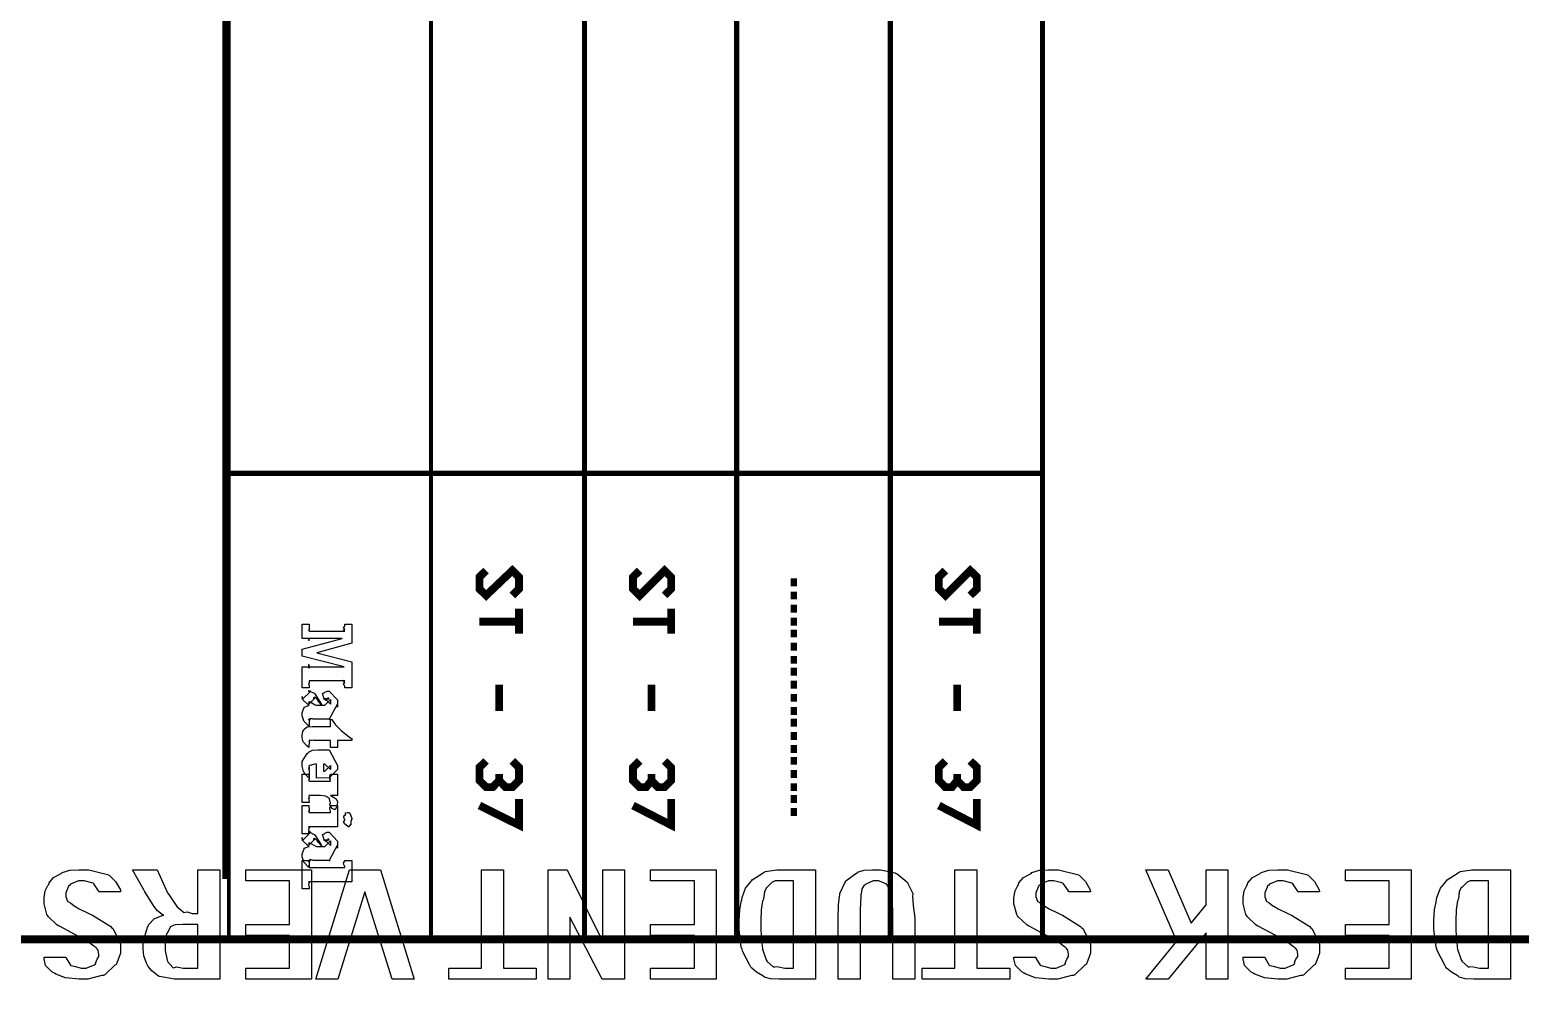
# Model space of a CAD drawing. Extents: x 0 to 11.7, y 0 to 16.5.
# Drawn here: x 4.012 to 5.905, y -0.002 to 1.203 of the extents above; entities that cross this region are included whole.
import ezdxf

# ---------------------------------------------------------------- set-up
doc = ezdxf.new("R2010")
doc.units = 0
doc.layers.get('0').update_dxf_attribs({"linetype": 'CONTINUOUS'})

msp = doc.modelspace()

# ---------------------------------------------------------------- linework, layer by layer
at = {"color": 0, "const_width": 0.01}
msp.add_lwpolyline([(11.5517, 0.0483), (11.5517, 16.4), (0.1833, 16.4), (0.1833, 0.0483), (11.5517, 0.0483)], close=True, dxfattribs=at)
at = {"color": 0}
for points, const_width in [([(4.2617, 2.3867), (4.2617, 0.125)], 0.01), ([(4.265, 2.3983), (4.265, 0.0483)], 0.005), ([(4.5217, 2.3983), (4.5217, 0.0467)], 0.005), ([(4.7167, 2.3983), (4.7167, 0.0483)], 0.00667), ([(4.91, 2.3983), (4.91, 0.0467)], 0.00667), ([(5.105, 2.3983), (5.105, 0.0483)], 0.00667), ([(5.2983, 2.3983), (5.2983, 0.0483)], 0.00667), ([(4.2633, 0.64), (5.2983, 0.64)], 0.00667), ([(4.265, 0.0483), (5.2983, 0.0483)], 0.005)]:
    msp.add_lwpolyline(points, dxfattribs=dict(at, const_width=const_width))
at = {"color": 6, "const_width": 0.01}
for points in [[(4.5917, 0.5167), (4.5833, 0.5084), (4.5833, 0.4933), (4.5917, 0.485), (4.625, 0.5167), (4.6334, 0.5084), (4.6334, 0.4933), (4.625, 0.485)], [(4.7867, 0.5167), (4.7783, 0.5084), (4.7783, 0.4933), (4.7867, 0.485), (4.8184, 0.5167), (4.8267, 0.5084), (4.8267, 0.4933), (4.8184, 0.485)], [(5.175, 0.5167), (5.1667, 0.5084), (5.1667, 0.4933), (5.175, 0.485), (5.2066, 0.5167), (5.215, 0.5084), (5.215, 0.4933), (5.2066, 0.485)], [(4.9783, 0.5017), (4.9867, 0.5017)], [(4.6334, 0.4683), (4.6334, 0.4367)], [(4.8267, 0.4683), (4.8267, 0.4367)], [(4.9783, 0.485), (4.9867, 0.485)], [(4.9783, 0.4683), (4.9867, 0.4683)], [(5.215, 0.4683), (5.215, 0.4367)], [(4.6334, 0.4517), (4.5833, 0.4517)], [(4.8267, 0.4517), (4.7783, 0.4517)], [(4.9783, 0.4517), (4.9867, 0.4517)], [(5.215, 0.4517), (5.1667, 0.4517)], [(4.9783, 0.4367), (4.9867, 0.4367)], [(4.9783, 0.42), (4.9867, 0.42)], [(4.9783, 0.4033), (4.9867, 0.4033)], [(4.9783, 0.3883), (4.9867, 0.3883)], [(4.6083, 0.3717), (4.6083, 0.3383)], [(4.8017, 0.3717), (4.8017, 0.3383)], [(4.9783, 0.3717), (4.9867, 0.3717)], [(4.9783, 0.355), (4.9867, 0.355)], [(5.19, 0.3717), (5.19, 0.3383)], [(4.9783, 0.3383), (4.9867, 0.3383)], [(4.9783, 0.3234), (4.9867, 0.3234)], [(4.9783, 0.3066), (4.9867, 0.3066)], [(4.9783, 0.29), (4.9867, 0.29)], [(4.6083, 0.25), (4.6, 0.2416), (4.5917, 0.2416), (4.5833, 0.25), (4.5833, 0.2667), (4.5917, 0.275)], [(4.625, 0.275), (4.6334, 0.2667), (4.6334, 0.25), (4.625, 0.2416), (4.6166, 0.2416), (4.6083, 0.25), (4.6083, 0.2584)], [(4.8017, 0.25), (4.795, 0.2416), (4.7867, 0.2416), (4.7783, 0.25), (4.7783, 0.2667), (4.7867, 0.275)], [(4.8184, 0.275), (4.8267, 0.2667), (4.8267, 0.25), (4.8184, 0.2416), (4.81, 0.2416), (4.8017, 0.25), (4.8017, 0.2584)], [(4.9783, 0.275), (4.9867, 0.275)], [(5.19, 0.25), (5.1833, 0.2416), (5.175, 0.2416), (5.1667, 0.25), (5.1667, 0.2667), (5.175, 0.275)], [(5.2066, 0.275), (5.215, 0.2667), (5.215, 0.25), (5.2066, 0.2416), (5.1983, 0.2416), (5.19, 0.25), (5.19, 0.2584)], [(4.9783, 0.2584), (4.9867, 0.2584)], [(4.9783, 0.2416), (4.9867, 0.2416)], [(4.6334, 0.2267), (4.6334, 0.1934), (4.5833, 0.2183)], [(4.8267, 0.2267), (4.8267, 0.1934), (4.7783, 0.2183)], [(4.9783, 0.2267), (4.9867, 0.2267)], [(5.215, 0.2267), (5.215, 0.1934), (5.1667, 0.2183)], [(4.9783, 0.21), (4.9867, 0.21)]]:
    msp.add_lwpolyline(points, dxfattribs=at)
at = {"color": 6}
for points in [[(4.3768, 0.4123), (4.4211, 0.4006), (4.4211, 0.3676), (4.4122, 0.3676), (4.4122, 0.3698), (4.4116, 0.3706), (4.4106, 0.3735), (4.4122, 0.3742), (4.4122, 0.3743), (4.4117, 0.3746), (4.4106, 0.3759), (4.4122, 0.3761), (4.4122, 0.3761), (4.4118, 0.3762), (4.4106, 0.377), (4.4122, 0.3767), (4.4122, 0.3767), (4.3672, 0.3767), (4.3672, 0.3767), (4.3672, 0.3764), (4.3672, 0.3763), (4.3672, 0.3763), (4.3672, 0.3747), (4.3672, 0.3741), (4.367, 0.3742), (4.3662, 0.3728), (4.3672, 0.3706), (4.3672, 0.3698), (4.3672, 0.3676), (4.3583, 0.3676), (4.3583, 0.3945), (4.3672, 0.3945), (4.3672, 0.3926), (4.3667, 0.3933), (4.3672, 0.3969), (4.3672, 0.3969), (4.3671, 0.3971), (4.3662, 0.3972), (4.3672, 0.3957), (4.3672, 0.3952), (4.367, 0.3955), (4.3662, 0.3962), (4.3672, 0.3945), (4.3672, 0.3945), (4.4113, 0.3945), (4.3583, 0.408), (4.3583, 0.4169), (4.4091, 0.4303), (4.3672, 0.4303), (4.3672, 0.4303), (4.3672, 0.4302), (4.3672, 0.4301), (4.3671, 0.4302), (4.3662, 0.4299), (4.3672, 0.4283), (4.3672, 0.4277), (4.367, 0.4278), (4.3662, 0.4282), (4.3672, 0.4298), (4.3672, 0.4303), (4.3583, 0.4303), (4.3583, 0.4484), (4.3672, 0.4484), (4.3672, 0.4477), (4.3669, 0.4476), (4.3672, 0.4448), (4.3672, 0.4438), (4.3672, 0.4438), (4.3672, 0.4417), (4.3672, 0.441), (4.3671, 0.4411), (4.3662, 0.441), (4.3672, 0.4399), (4.3672, 0.4395), (4.4122, 0.4395), (4.4118, 0.4398), (4.4106, 0.4407), (4.4122, 0.4399), (4.4122, 0.4399), (4.4117, 0.4403), (4.4106, 0.4417), (4.4122, 0.442), (4.4122, 0.4421), (4.4116, 0.4425), (4.4106, 0.4447), (4.4122, 0.446), (4.4122, 0.4464), (4.4122, 0.4484), (4.4211, 0.4484), (4.4211, 0.4245), (4.3768, 0.4123)], [(4.3672, 0.3456), (4.3651, 0.347), (4.3595, 0.3522), (4.3583, 0.3557), (4.3583, 0.3569), (4.3583, 0.3528), (4.3692, 0.3637), (4.3659, 0.3637), (4.3679, 0.3637), (4.3732, 0.3609), (4.3738, 0.3604), (4.3742, 0.3601), (4.3823, 0.3475), (4.3833, 0.3456), (4.3868, 0.3456), (4.387, 0.3456), (4.3941, 0.3528), (4.3941, 0.3493), (4.3941, 0.347), (4.387, 0.3541), (4.3922, 0.3541), (4.392, 0.3544), (4.3909, 0.3551), (4.3911, 0.3532), (4.3909, 0.353), (4.3907, 0.3533), (4.3891, 0.3531), (4.3887, 0.3513), (4.3885, 0.3513), (4.3883, 0.3519), (4.387, 0.3533), (4.3862, 0.353), (4.3861, 0.353), (4.386, 0.3541), (4.3853, 0.3564), (4.3853, 0.3572), (4.3846, 0.3577), (4.384, 0.3606), (4.3866, 0.3616), (4.3868, 0.3619), (4.387, 0.3624), (4.39, 0.3637), (4.3909, 0.3637), (4.3924, 0.3637), (4.4031, 0.3524), (4.4031, 0.3433), (4.4031, 0.3476), (4.3924, 0.3279), (4.3937, 0.3279), (4.3874, 0.3279), (4.372, 0.3279), (4.3712, 0.3282), (4.3682, 0.3288), (4.3688, 0.3276), (4.3688, 0.3276), (4.3684, 0.3279), (4.3669, 0.3282), (4.3678, 0.3267), (4.3677, 0.3266), (4.3674, 0.3268), (4.3662, 0.3276), (4.3672, 0.3278), (4.3672, 0.3279), (4.3672, 0.319), (4.3657, 0.3198), (4.3607, 0.3251), (4.3603, 0.3257), (4.3598, 0.3271), (4.3583, 0.3322), (4.3583, 0.3339), (4.3583, 0.336), (4.3602, 0.3417), (4.3605, 0.3422), (4.3607, 0.3433), (4.3665, 0.3455), (4.3672, 0.3456)], [(4.3764, 0.3456), (4.3835, 0.3456), (4.3823, 0.3467), (4.3789, 0.3506), (4.3774, 0.3528), (4.3768, 0.3532), (4.3763, 0.354), (4.3739, 0.3557), (4.3725, 0.3548), (4.372, 0.3548), (4.3744, 0.3548), (4.3672, 0.3476), (4.3672, 0.3504), (4.3672, 0.3504), (4.3684, 0.3499), (4.3748, 0.3461), (4.3764, 0.3456)], [(4.4211, 0.3008), (4.4031, 0.3008), (4.4031, 0.2919), (4.3941, 0.2919), (4.3941, 0.3008), (4.3731, 0.3008), (4.3726, 0.3012), (4.3701, 0.3008), (4.3692, 0.3008), (4.3687, 0.301), (4.367, 0.3013), (4.3677, 0.3008), (4.3677, 0.3008), (4.3676, 0.3008), (4.3672, 0.3008), (4.3672, 0.3008), (4.3664, 0.2919), (4.3645, 0.2936), (4.3594, 0.2993), (4.3583, 0.3043), (4.3583, 0.306), (4.3583, 0.3075), (4.3588, 0.3121), (4.36, 0.3137), (4.3603, 0.3142), (4.3605, 0.3152), (4.3646, 0.318), (4.3651, 0.3181), (4.3651, 0.3181), (4.3709, 0.3188), (4.3729, 0.3188), (4.3941, 0.3188), (4.3941, 0.3277), (4.3963, 0.3277), (4.3964, 0.3268), (4.4006, 0.3207), (4.4066, 0.3146), (4.4076, 0.3136), (4.408, 0.313), (4.4199, 0.3039), (4.4211, 0.3032), (4.4211, 0.3008)], [(4.3764, 0.2531), (4.3764, 0.2709), (4.3753, 0.2713), (4.3696, 0.2695), (4.3692, 0.2692), (4.3686, 0.2694), (4.3664, 0.2686), (4.3672, 0.2668), (4.3672, 0.2662), (4.3671, 0.2663), (4.3662, 0.2663), (4.3672, 0.2648), (4.3672, 0.2642), (4.3671, 0.2644), (4.3662, 0.2645), (4.3672, 0.2627), (4.3672, 0.262), (4.3672, 0.2531), (4.3659, 0.2543), (4.362, 0.2579), (4.3607, 0.2603), (4.3603, 0.261), (4.3598, 0.2617), (4.3583, 0.2683), (4.3583, 0.2705), (4.3583, 0.2741), (4.3645, 0.2842), (4.3657, 0.285), (4.366, 0.286), (4.3712, 0.2885), (4.3779, 0.289), (4.38, 0.289), (4.3924, 0.289), (4.4031, 0.2692), (4.4031, 0.2696), (4.4031, 0.264), (4.3924, 0.2536), (4.3764, 0.2531)], [(4.3853, 0.262), (4.387, 0.262), (4.3941, 0.2692), (4.3941, 0.2662), (4.3941, 0.264), (4.387, 0.2709), (4.3861, 0.2709), (4.3853, 0.2709), (4.3853, 0.262)], [(4.4031, 0.2311), (4.3939, 0.2311), (4.3944, 0.2311), (4.4013, 0.2267), (4.4015, 0.2263), (4.4015, 0.2263), (4.4031, 0.2233), (4.4031, 0.2222), (4.4031, 0.2222), (4.4024, 0.2202), (4.4022, 0.2161), (4.402, 0.2157), (4.4016, 0.2158), (4.3995, 0.2133), (4.3987, 0.2133), (4.3979, 0.2138), (4.3952, 0.215), (4.3953, 0.2158), (4.3952, 0.2159), (4.3945, 0.2166), (4.3933, 0.2195), (4.3941, 0.2216), (4.3941, 0.2222), (4.3938, 0.223), (4.3929, 0.2256), (4.3933, 0.2257), (4.3933, 0.2257), (4.3927, 0.2266), (4.3906, 0.229), (4.3893, 0.2291), (4.3889, 0.2292), (4.388, 0.23), (4.3816, 0.2311), (4.3794, 0.2311), (4.3698, 0.2311), (4.3672, 0.2311), (4.3672, 0.2311), (4.3672, 0.2308), (4.3672, 0.2307), (4.3671, 0.2308), (4.3662, 0.2302), (4.3672, 0.2286), (4.3672, 0.2281), (4.3672, 0.2281), (4.3662, 0.2267), (4.3672, 0.2234), (4.3672, 0.2222), (4.3583, 0.2222), (4.3583, 0.258), (4.3672, 0.258), (4.3665, 0.2576), (4.3672, 0.2525), (4.3672, 0.2509), (4.3671, 0.251), (4.3662, 0.2511), (4.3672, 0.2491), (4.3672, 0.2491), (4.3941, 0.2491), (4.3941, 0.2491), (4.3941, 0.2496), (4.3941, 0.2498), (4.3938, 0.2504), (4.3932, 0.2525), (4.3941, 0.2522), (4.3941, 0.2522), (4.3937, 0.253), (4.3932, 0.2559), (4.3941, 0.2575), (4.3941, 0.258), (4.4031, 0.258), (4.4031, 0.2311)], [(4.4031, 0.1913), (4.3672, 0.1913), (4.367, 0.1914), (4.3662, 0.1914), (4.3672, 0.19), (4.3672, 0.1896), (4.3671, 0.1896), (4.3662, 0.1877), (4.3672, 0.1838), (4.3672, 0.1824), (4.3583, 0.1824), (4.3583, 0.2182), (4.3672, 0.2182), (4.3665, 0.2179), (4.3672, 0.2126), (4.3672, 0.2108), (4.3671, 0.211), (4.3662, 0.2113), (4.3672, 0.2093), (4.3672, 0.2093), (4.3941, 0.2093), (4.3941, 0.2093), (4.3941, 0.2106), (4.3941, 0.211), (4.3937, 0.212), (4.3932, 0.2153), (4.3941, 0.2175), (4.3941, 0.2182), (4.4031, 0.2182), (4.4031, 0.1913)], [(4.4211, 0.2004), (4.4209, 0.2005), (4.4199, 0.198), (4.42, 0.1943), (4.4198, 0.1939), (4.4191, 0.1936), (4.4172, 0.1913), (4.4165, 0.1913), (4.416, 0.1917), (4.4137, 0.1937), (4.4135, 0.1941), (4.4127, 0.1945), (4.4108, 0.1972), (4.4122, 0.1997), (4.4122, 0.2004), (4.4115, 0.2013), (4.411, 0.205), (4.4132, 0.2063), (4.4135, 0.2067), (4.4132, 0.2069), (4.4132, 0.209), (4.4157, 0.2093), (4.4165, 0.2093), (4.4173, 0.2093), (4.4195, 0.2071), (4.4198, 0.2067), (4.4195, 0.2065), (4.4211, 0.2019), (4.4211, 0.2004)], [(4.3672, 0.1664), (4.3651, 0.1678), (4.3595, 0.1729), (4.3583, 0.1765), (4.3583, 0.1777), (4.3583, 0.1736), (4.3692, 0.1844), (4.3659, 0.1844), (4.3679, 0.1844), (4.3732, 0.1817), (4.3738, 0.1812), (4.3742, 0.1809), (4.3823, 0.1683), (4.3833, 0.1664), (4.3868, 0.1664), (4.387, 0.1664), (4.3941, 0.1736), (4.3941, 0.1701), (4.3941, 0.1677), (4.387, 0.1749), (4.3922, 0.1749), (4.392, 0.1752), (4.3909, 0.1758), (4.3911, 0.174), (4.3909, 0.1738), (4.3907, 0.174), (4.3891, 0.1738), (4.3887, 0.172), (4.3885, 0.172), (4.3883, 0.1726), (4.387, 0.174), (4.3862, 0.1738), (4.3861, 0.1738), (4.386, 0.1748), (4.3853, 0.1771), (4.3853, 0.1779), (4.3846, 0.1785), (4.384, 0.1814), (4.3866, 0.1823), (4.3868, 0.1827), (4.387, 0.1831), (4.39, 0.1844), (4.3909, 0.1844), (4.3924, 0.1844), (4.4031, 0.1731), (4.4031, 0.164), (4.4031, 0.1683), (4.3924, 0.1486), (4.3937, 0.1486), (4.3874, 0.1486), (4.372, 0.1486), (4.3712, 0.149), (4.3682, 0.1496), (4.3688, 0.1484), (4.3688, 0.1484), (4.3684, 0.1487), (4.3669, 0.149), (4.3678, 0.1474), (4.3677, 0.1473), (4.3674, 0.1476), (4.3662, 0.1484), (4.3672, 0.1485), (4.3672, 0.1486), (4.3672, 0.1397), (4.3657, 0.1405), (4.3607, 0.1459), (4.3603, 0.1464), (4.3598, 0.1479), (4.3583, 0.153), (4.3583, 0.1547), (4.3583, 0.1567), (4.3602, 0.1624), (4.3605, 0.1629), (4.3607, 0.1641), (4.3665, 0.1663), (4.3672, 0.1664)], [(4.3764, 0.1664), (4.3835, 0.1664), (4.3823, 0.1675), (4.3789, 0.1713), (4.3774, 0.1736), (4.3768, 0.174), (4.3763, 0.1747), (4.3739, 0.1765), (4.3725, 0.1755), (4.372, 0.1755), (4.3744, 0.1755), (4.3672, 0.1683), (4.3672, 0.1712), (4.3672, 0.1712), (4.3684, 0.1707), (4.3748, 0.1669), (4.3764, 0.1664)], [(4.4211, 0.1215), (4.3672, 0.1215), (4.367, 0.1216), (4.3662, 0.1216), (4.3672, 0.1203), (4.3672, 0.1198), (4.3671, 0.1198), (4.3662, 0.1179), (4.3672, 0.114), (4.3672, 0.1126), (4.3583, 0.1126), (4.3583, 0.1484), (4.3672, 0.1484), (4.3665, 0.1481), (4.3672, 0.1429), (4.3672, 0.1411), (4.3671, 0.1413), (4.3662, 0.1415), (4.3672, 0.1395), (4.3672, 0.1395), (4.4122, 0.1395), (4.4122, 0.1395), (4.4122, 0.1408), (4.4122, 0.1413), (4.4115, 0.1421), (4.4106, 0.1456), (4.4122, 0.1477), (4.4122, 0.1484), (4.4211, 0.1484), (4.4211, 0.1215)]]:
    msp.add_lwpolyline(points, close=True, dxfattribs=at)
at = {"color": 0}
for points in [[(4.1276, 0.1089), (4.0998, 0.1089), (4.0995, 0.1101), (4.0935, 0.119), (4.0926, 0.1195), (4.0911, 0.1203), (4.0812, 0.1228), (4.0778, 0.1228), (4.0742, 0.1228), (4.064, 0.1183), (4.0631, 0.1173), (4.0618, 0.1169), (4.0581, 0.1075), (4.0581, 0.1043), (4.0581, 0.1023), (4.0603, 0.0968), (4.0607, 0.0963), (4.0607, 0.0963), (4.0638, 0.0947), (4.0684, 0.0909), (4.0694, 0.0904), (4.0694, 0.0904), (4.0751, 0.0871), (4.0864, 0.0817), (4.0889, 0.0805), (4.092, 0.079), (4.1152, 0.0645), (4.1165, 0.0631), (4.1181, 0.0616), (4.1276, 0.0422), (4.1276, 0.0358), (4.1276, 0.0309), (4.1229, 0.018), (4.1219, 0.0164), (4.1203, 0.0157), (4.1076, 0.0034), (4.1059, 0.0025), (4.1036, 0.0025), (4.0861, -0.0022), (4.0802, -0.0022), (4.0747, -0.0022), (4.0577, -0.0003), (4.0454, 0.0041), (4.0434, 0.0054), (4.0403, 0.0072), (4.0323, 0.015), (4.0304, 0.0235), (4.0303, 0.0256), (4.0581, 0.0256), (4.0584, 0.0244), (4.0638, 0.0155), (4.0646, 0.0149), (4.0649, 0.0153), (4.0701, 0.0138), (4.0774, 0.0117), (4.0798, 0.0117), (4.0839, 0.0117), (4.0951, 0.0165), (4.0961, 0.0175), (4.0959, 0.0188), (4.0976, 0.0231), (4.0998, 0.0267), (4.0998, 0.0279), (4.0998, 0.0297), (4.099, 0.0348), (4.0969, 0.0373), (4.0963, 0.0379), (4.0947, 0.039), (4.0872, 0.0443), (4.0771, 0.0506), (4.0742, 0.052), (4.0711, 0.0537), (4.0498, 0.0649), (4.0483, 0.0657), (4.0466, 0.0666), (4.0359, 0.077), (4.0351, 0.0783), (4.0339, 0.0799), (4.0303, 0.0935), (4.0303, 0.098), (4.0303, 0.101), (4.0318, 0.1099), (4.0352, 0.1167), (4.0362, 0.1182), (4.0367, 0.1202), (4.0423, 0.127), (4.0505, 0.1313), (4.0522, 0.1321), (4.0533, 0.1332), (4.063, 0.1361), (4.0745, 0.1367), (4.0783, 0.1367), (4.087, 0.1367), (4.111, 0.1309), (4.113, 0.1297), (4.1139, 0.1291), (4.1211, 0.1219), (4.1272, 0.1112), (4.1276, 0.1089)], [(4.2536, 0.1367), (4.2536, -0.0022), (4.203, -0.0022), (4.1961, -0.0022), (4.1769, 0.001), (4.1755, 0.0017), (4.1736, 0.0032), (4.167, 0.0084), (4.1624, 0.0139), (4.1616, 0.0156), (4.1603, 0.0181), (4.157, 0.0276), (4.1564, 0.0359), (4.1564, 0.0386), (4.1564, 0.0453), (4.1618, 0.0637), (4.1629, 0.0655), (4.1634, 0.0674), (4.1702, 0.0744), (4.1802, 0.0785), (4.1824, 0.0789), (4.1802, 0.08), (4.1742, 0.0845), (4.1711, 0.089), (4.1703, 0.09), (4.1694, 0.0914), (4.1584, 0.1086), (4.157, 0.1111), (4.1425, 0.1367), (4.1739, 0.1367), (4.1872, 0.1076), (4.1886, 0.1051), (4.2, 0.0889), (4.2006, 0.0883), (4.201, 0.0882), (4.2074, 0.0829), (4.208, 0.0826), (4.208, 0.0826), (4.2119, 0.0831), (4.2184, 0.0811), (4.2206, 0.0811), (4.2258, 0.0811), (4.2258, 0.1367), (4.2536, 0.1367)], [(4.37, 0.1367), (4.37, -0.0022), (4.2867, -0.0022), (4.2867, 0.0117), (4.3422, 0.0117), (4.3422, 0.0533), (4.2867, 0.0533), (4.2867, 0.0672), (4.3422, 0.0672), (4.3422, 0.1228), (4.2867, 0.1228), (4.2867, 0.1367), (4.37, 0.1367)], [(4.4574, 0.1367), (4.5003, -0.0022), (4.4723, -0.0022), (4.4378, 0.1089), (4.4035, -0.0022), (4.3753, -0.0022), (4.4181, 0.1367), (4.4574, 0.1367)], [(4.6138, 0.1367), (4.6138, 0.0117), (4.6555, 0.0117), (4.6555, -0.0022), (4.5444, -0.0022), (4.5444, 0.0117), (4.586, 0.0117), (4.586, 0.1367), (4.6138, 0.1367)], [(4.7676, 0.1367), (4.7676, -0.0022), (4.739, -0.0022), (4.6982, 0.0766), (4.6982, -0.0022), (4.6704, -0.0022), (4.6704, 0.1367), (4.6945, 0.1367), (4.7399, 0.0451), (4.7399, 0.1367), (4.7676, 0.1367)], [(4.8841, 0.1367), (4.8841, -0.0022), (4.8007, -0.0022), (4.8007, 0.0117), (4.8563, 0.0117), (4.8563, 0.0533), (4.8007, 0.0533), (4.8007, 0.0672), (4.8563, 0.0672), (4.8563, 0.1228), (4.8007, 0.1228), (4.8007, 0.1367), (4.8841, 0.1367)], [(5.0101, -0.0022), (4.9673, -0.0022), (4.9638, -0.0022), (4.953, -0.0016), (4.9465, -0.0001), (4.9452, 0.0004), (4.9431, 0.002), (4.9352, 0.0069), (4.929, 0.0117), (4.9279, 0.0132), (4.9265, 0.0157), (4.9174, 0.0335), (4.9168, 0.0358), (4.9158, 0.0383), (4.9129, 0.061), (4.9129, 0.0685), (4.9129, 0.0729), (4.9138, 0.086), (4.9158, 0.096), (4.9164, 0.098), (4.9168, 0.1015), (4.9213, 0.1132), (4.9276, 0.121), (4.9289, 0.1226), (4.9298, 0.1238), (4.9435, 0.133), (4.9452, 0.1336), (4.9461, 0.1344), (4.9611, 0.1367), (4.966, 0.1367), (5.0101, 0.1367), (5.0101, -0.0022)], [(5.1361, -0.0022), (5.1083, -0.0022), (5.1083, 0.0779), (5.1083, 0.084), (5.1076, 0.1017), (5.1075, 0.1026), (5.1062, 0.1047), (5.1036, 0.1117), (5.1018, 0.1164), (5.101, 0.1173), (5.0996, 0.1187), (5.0901, 0.1228), (5.0869, 0.1228), (5.0834, 0.1228), (5.0739, 0.1184), (5.0732, 0.1176), (5.0719, 0.1171), (5.0688, 0.1125), (5.0679, 0.1061), (5.0678, 0.1048), (5.0675, 0.1038), (5.0667, 0.0857), (5.0667, 0.0796), (5.0667, -0.0022), (5.0389, -0.0022), (5.0389, 0.0696), (5.0389, 0.0752), (5.0394, 0.092), (5.0405, 0.1026), (5.0408, 0.1043), (5.041, 0.1064), (5.0474, 0.1203), (5.0482, 0.1215), (5.0484, 0.1228), (5.0613, 0.1319), (5.0628, 0.1325), (5.0634, 0.1336), (5.0718, 0.1362), (5.0825, 0.1367), (5.086, 0.1367), (5.0927, 0.1367), (5.1112, 0.1329), (5.1127, 0.1321), (5.1138, 0.1317), (5.1259, 0.1216), (5.1268, 0.1204), (5.1273, 0.1194), (5.1335, 0.1066), (5.1337, 0.1052), (5.1332, 0.1036), (5.1341, 0.0912), (5.1361, 0.0758), (5.1361, 0.0707), (5.1361, -0.0022)], [(5.215, 0.1367), (5.215, 0.0117), (5.2567, 0.0117), (5.2567, -0.0022), (5.1456, -0.0022), (5.1456, 0.0117), (5.1872, 0.0117), (5.1872, 0.1367), (5.215, 0.1367)], [(5.3592, 0.1089), (5.3314, 0.1089), (5.3312, 0.1101), (5.3252, 0.119), (5.3243, 0.1195), (5.3228, 0.1203), (5.3129, 0.1228), (5.3095, 0.1228), (5.3058, 0.1228), (5.2956, 0.1183), (5.2948, 0.1173), (5.2935, 0.1169), (5.2898, 0.1075), (5.2898, 0.1043), (5.2898, 0.1023), (5.2919, 0.0968), (5.2924, 0.0963), (5.2924, 0.0963), (5.2955, 0.0947), (5.3, 0.0909), (5.3011, 0.0904), (5.3011, 0.0904), (5.3068, 0.0871), (5.3181, 0.0817), (5.3206, 0.0805), (5.3236, 0.079), (5.3468, 0.0645), (5.3481, 0.0631), (5.3498, 0.0616), (5.3592, 0.0422), (5.3592, 0.0358), (5.3592, 0.0309), (5.3545, 0.018), (5.3536, 0.0164), (5.3519, 0.0157), (5.3392, 0.0034), (5.3375, 0.0025), (5.3352, 0.0025), (5.3178, -0.0022), (5.3119, -0.0022), (5.3063, -0.0022), (5.2894, -0.0003), (5.2771, 0.0041), (5.275, 0.0054), (5.2719, 0.0072), (5.2639, 0.015), (5.2621, 0.0235), (5.262, 0.0256), (5.2898, 0.0256), (5.29, 0.0244), (5.2955, 0.0155), (5.2963, 0.0149), (5.2966, 0.0153), (5.3018, 0.0138), (5.3091, 0.0117), (5.3115, 0.0117), (5.3155, 0.0117), (5.3268, 0.0165), (5.3277, 0.0175), (5.3275, 0.0188), (5.3293, 0.0231), (5.3314, 0.0267), (5.3314, 0.0279), (5.3314, 0.0297), (5.3306, 0.0348), (5.3286, 0.0373), (5.328, 0.0379), (5.3263, 0.039), (5.3189, 0.0443), (5.3087, 0.0506), (5.3058, 0.052), (5.3027, 0.0537), (5.2814, 0.0649), (5.28, 0.0657), (5.2783, 0.0666), (5.2676, 0.077), (5.2668, 0.0783), (5.2656, 0.0799), (5.262, 0.0935), (5.262, 0.098), (5.262, 0.101), (5.2635, 0.1099), (5.2669, 0.1167), (5.2679, 0.1182), (5.2683, 0.1202), (5.274, 0.127), (5.2822, 0.1313), (5.2839, 0.1321), (5.285, 0.1332), (5.2946, 0.1361), (5.3061, 0.1367), (5.3099, 0.1367), (5.3186, 0.1367), (5.3427, 0.1309), (5.3447, 0.1297), (5.3456, 0.1291), (5.3528, 0.1219), (5.3588, 0.1112), (5.3592, 0.1089)], [(5.5338, 0.1367), (5.5338, -0.0022), (5.506, -0.0022), (5.506, 0.0568), (5.458, -0.0022), (5.4296, -0.0022), (5.4689, 0.0462), (5.4296, 0.1367), (5.4578, 0.1367), (5.4873, 0.069), (5.506, 0.092), (5.506, 0.1367), (5.5338, 0.1367)], [(5.6502, 0.1089), (5.6224, 0.1089), (5.6221, 0.1101), (5.6162, 0.119), (5.6152, 0.1195), (5.6138, 0.1203), (5.6039, 0.1228), (5.6005, 0.1228), (5.5968, 0.1228), (5.5866, 0.1183), (5.5857, 0.1173), (5.5845, 0.1169), (5.5807, 0.1075), (5.5807, 0.1043), (5.5807, 0.1023), (5.5829, 0.0968), (5.5833, 0.0963), (5.5833, 0.0963), (5.5864, 0.0947), (5.591, 0.0909), (5.592, 0.0904), (5.592, 0.0904), (5.5977, 0.0871), (5.6091, 0.0817), (5.6115, 0.0805), (5.6146, 0.079), (5.6378, 0.0645), (5.6391, 0.0631), (5.6407, 0.0616), (5.6502, 0.0422), (5.6502, 0.0358), (5.6502, 0.0309), (5.6455, 0.018), (5.6445, 0.0164), (5.6429, 0.0157), (5.6302, 0.0034), (5.6285, 0.0025), (5.6262, 0.0025), (5.6087, -0.0022), (5.6029, -0.0022), (5.5973, -0.0022), (5.5804, -0.0003), (5.568, 0.0041), (5.566, 0.0054), (5.5629, 0.0072), (5.5549, 0.015), (5.5531, 0.0235), (5.553, 0.0256), (5.5807, 0.0256), (5.581, 0.0244), (5.5864, 0.0155), (5.5872, 0.0149), (5.5876, 0.0153), (5.5928, 0.0138), (5.6, 0.0117), (5.6024, 0.0117), (5.6065, 0.0117), (5.6177, 0.0165), (5.6187, 0.0175), (5.6185, 0.0188), (5.6202, 0.0231), (5.6224, 0.0267), (5.6224, 0.0279), (5.6224, 0.0297), (5.6216, 0.0348), (5.6195, 0.0373), (5.6189, 0.0379), (5.6173, 0.039), (5.6098, 0.0443), (5.5997, 0.0506), (5.5968, 0.052), (5.5937, 0.0537), (5.5724, 0.0649), (5.571, 0.0657), (5.5692, 0.0666), (5.5585, 0.077), (5.5577, 0.0783), (5.5565, 0.0799), (5.553, 0.0935), (5.553, 0.098), (5.553, 0.101), (5.5544, 0.1099), (5.5578, 0.1167), (5.5588, 0.1182), (5.5593, 0.1202), (5.5649, 0.127), (5.5731, 0.1313), (5.5749, 0.1321), (5.576, 0.1332), (5.5856, 0.1361), (5.5971, 0.1367), (5.6009, 0.1367), (5.6096, 0.1367), (5.6336, 0.1309), (5.6356, 0.1297), (5.6366, 0.1291), (5.6437, 0.1219), (5.6498, 0.1112), (5.6502, 0.1089)], [(5.7666, 0.1367), (5.7666, -0.0022), (5.6833, -0.0022), (5.6833, 0.0117), (5.7388, 0.0117), (5.7388, 0.0533), (5.6833, 0.0533), (5.6833, 0.0672), (5.7388, 0.0672), (5.7388, 0.1228), (5.6833, 0.1228), (5.6833, 0.1367), (5.7666, 0.1367)], [(5.8926, -0.0022), (5.8499, -0.0022), (5.8463, -0.0022), (5.8355, -0.0016), (5.829, -0.0001), (5.8277, 0.0004), (5.8257, 0.002), (5.8178, 0.0069), (5.8116, 0.0117), (5.8104, 0.0132), (5.8091, 0.0157), (5.8, 0.0335), (5.7993, 0.0358), (5.7983, 0.0383), (5.7954, 0.061), (5.7954, 0.0685), (5.7954, 0.0729), (5.7963, 0.086), (5.7983, 0.096), (5.7989, 0.098), (5.7993, 0.1015), (5.8038, 0.1132), (5.8101, 0.121), (5.8115, 0.1226), (5.8123, 0.1238), (5.8261, 0.133), (5.8277, 0.1336), (5.8287, 0.1344), (5.8436, 0.1367), (5.8486, 0.1367), (5.8926, 0.1367), (5.8926, -0.0022)], [(4.9823, 0.0117), (4.9823, 0.1228), (4.9676, 0.1228), (4.9654, 0.1228), (4.9589, 0.1225), (4.9564, 0.1215), (4.9558, 0.1213), (4.9549, 0.121), (4.9491, 0.1151), (4.9487, 0.1143), (4.9477, 0.1142), (4.9452, 0.1088), (4.944, 0.0999), (4.9435, 0.098), (4.9428, 0.0971), (4.941, 0.086), (4.9406, 0.0719), (4.9406, 0.0672), (4.9406, 0.0598), (4.9423, 0.0392), (4.9426, 0.0375), (4.9428, 0.0359), (4.9476, 0.0222), (4.9482, 0.0212), (4.9482, 0.0206), (4.9564, 0.0136), (4.9574, 0.0132), (4.9578, 0.0139), (4.9631, 0.0136), (4.9709, 0.0117), (4.9734, 0.0117), (4.9823, 0.0117)], [(5.8649, 0.0117), (5.8649, 0.1228), (5.8501, 0.1228), (5.848, 0.1228), (5.8415, 0.1225), (5.839, 0.1215), (5.8384, 0.1213), (5.8375, 0.121), (5.8316, 0.1151), (5.8312, 0.1143), (5.8302, 0.1142), (5.8277, 0.1088), (5.8265, 0.0999), (5.826, 0.098), (5.8253, 0.0971), (5.8236, 0.086), (5.8232, 0.0719), (5.8232, 0.0672), (5.8232, 0.0598), (5.8248, 0.0392), (5.8251, 0.0375), (5.8253, 0.0359), (5.8302, 0.0222), (5.8308, 0.0212), (5.8307, 0.0206), (5.839, 0.0136), (5.8399, 0.0132), (5.8403, 0.0139), (5.8457, 0.0136), (5.8534, 0.0117), (5.856, 0.0117), (5.8649, 0.0117)], [(4.2258, 0.0672), (4.2106, 0.0672), (4.2072, 0.0672), (4.1969, 0.0666), (4.1926, 0.065), (4.1919, 0.0646), (4.1907, 0.0644), (4.1866, 0.0564), (4.1863, 0.0553), (4.1858, 0.0552), (4.1844, 0.0494), (4.1841, 0.0414), (4.1841, 0.0388), (4.1841, 0.0343), (4.1865, 0.0221), (4.187, 0.021), (4.1872, 0.0203), (4.1937, 0.0126), (4.1946, 0.0123), (4.1946, 0.0123), (4.1984, 0.0135), (4.2069, 0.0117), (4.2097, 0.0117), (4.2258, 0.0117), (4.2258, 0.0672)]]:
    msp.add_lwpolyline(points, close=True, dxfattribs=at)

doc.saveas('drawing.dxf')
